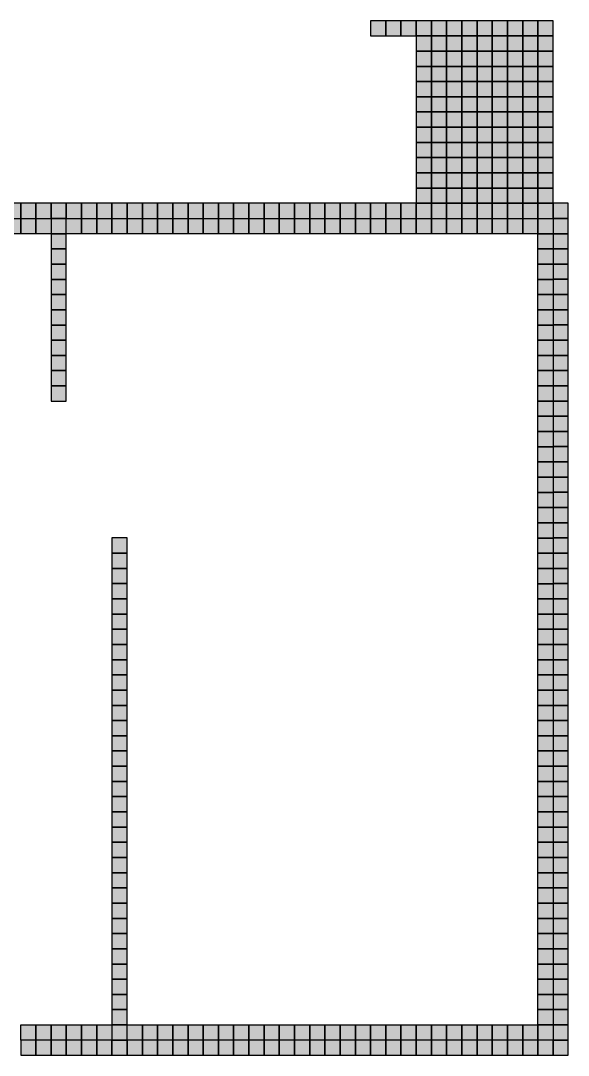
# Model space of a CAD drawing. Header units: inches. Extents: x 0.51 to 8.91, y 0.95 to 7.75.
# Drawn here: x 5.31 to 8.91, y 0.95 to 7.75 of the extents above; entities that cross this region are included whole.
import ezdxf

# ---------------------------------------------------------------- set-up
doc = ezdxf.new("R2010")
doc.units = ezdxf.units.IN
doc.header["$MEASUREMENT"] = 0
doc.layers.add('GRILLA PIXEL', color=7, linetype='Continuous')

# ---------------------------------------------------------------- blocks, each defined once
blk = doc.blocks.new('0-63-149-253-Muro fichas extremo')
at = {"layer": 'GRILLA PIXEL', "true_color": 0x3f95fd}
h = blk.add_hatch(color=153, dxfattribs=at)
h.dxf.hatch_style = 1
h.paths.add_polyline_path([(0, 0), (-0.1, 0), (-0.1, -0.1), (0, -0.1)])
blk.add_lwpolyline([(-0.1, 0), (-0.1, -0.1), (0, -0.1), (0, 0)], close=True)
blk = doc.blocks.new('0-255-255-31-Muro alto')
at = {"layer": 'GRILLA PIXEL', "true_color": 0xffff1f}
h = blk.add_hatch(color=2, dxfattribs=at)
h.dxf.hatch_style = 1
h.paths.add_polyline_path([(0, 0), (-0.1, 0), (-0.1, -0.1), (0, -0.1)])
blk.add_lwpolyline([(-0.1, 0), (-0.1, -0.1), (0, -0.1), (0, 0)], close=True)
blk = doc.blocks.new('1-125-217-63-auxiliar  ingresos')
at = {"layer": 'GRILLA PIXEL', "true_color": 0x7dd93f}
h = blk.add_hatch(color=83, dxfattribs=at)
h.dxf.hatch_style = 1
h.paths.add_polyline_path([(0, 0), (-0.1, 0), (-0.1, -0.1), (0, -0.1)])
blk.add_lwpolyline([(-0.1, 0), (-0.1, -0.1), (0, -0.1), (0, 0)], close=True)
blk = doc.blocks.new('0-255-31-255-Puerta ingreso')
at = {"layer": 'GRILLA PIXEL', "true_color": 0xff1fff}
h = blk.add_hatch(color=6, dxfattribs=at)
h.dxf.hatch_style = 1
h.paths.add_polyline_path([(0, 0), (-0.1, 0), (-0.1, -0.1), (0, -0.1)])
blk.add_lwpolyline([(-0.1, 0), (-0.1, -0.1), (0, -0.1), (0, 0)], close=True)
blk = doc.blocks.new('0-5-68-255-Muro inicio conexion')
at = {"layer": 'GRILLA PIXEL', "true_color": 0x0544ff}
h = blk.add_hatch(color=160, dxfattribs=at)
h.dxf.hatch_style = 1
h.paths.add_polyline_path([(0, 0), (-0.1, 0), (-0.1, -0.1), (0, -0.1)])
blk.add_lwpolyline([(-0.1, 0), (-0.1, -0.1), (0, -0.1), (0, 0)], close=True)
blk = doc.blocks.new('1-61-61-62-auxiliar ubicacion inicial')
at = {"layer": 'GRILLA PIXEL', "true_color": 0x3d3d3e}
h = blk.add_hatch(color=250, dxfattribs=at)
h.dxf.hatch_style = 1
h.paths.add_polyline_path([(0, 0), (-0.1, 0), (-0.1, -0.1), (0, -0.1)])
blk.add_lwpolyline([(-0.1, 0), (-0.1, -0.1), (0, -0.1), (0, 0)], close=True)
blk = doc.blocks.new('0-203-204-205-Ventana principal')
at = {"layer": 'GRILLA PIXEL', "true_color": 0xcbcccd}
h = blk.add_hatch(color=254, dxfattribs=at)
h.dxf.hatch_style = 1
h.paths.add_polyline_path([(0, 0), (-0.1, 0), (-0.1, -0.1), (0, -0.1)])
blk.add_lwpolyline([(-0.1, 0), (-0.1, -0.1), (0, -0.1), (0, 0)], close=True)
blk = doc.blocks.new('0-0-28-112-Muro auxiliar fichas esquinas')
at = {"layer": 'GRILLA PIXEL', "true_color": 0x001c70}
h = blk.add_hatch(color=166, dxfattribs=at)
h.dxf.hatch_style = 1
h.paths.add_polyline_path([(0, 0), (-0.1, 0), (-0.1, -0.1), (0, -0.1)])
blk.add_lwpolyline([(-0.1, 0), (-0.1, -0.1), (0, -0.1), (0, 0)], close=True)
blk = doc.blocks.new('1-99-100-102-auxiliar lado interno')
at = {"lineweight": 70, "true_color": 0x636466}
h = blk.add_hatch(color=251, dxfattribs=at)
h.dxf.hatch_style = 1
h.paths.add_polyline_path([(-0.1, -0.1), (-0.1, 0), (0, 0), (0, -0.1)])
blk.add_lwpolyline([(0, 0), (0, -0.1), (-0.1, -0.1), (-0.1, 0)], close=True)
blk = doc.blocks.new('pixel extremo ventana')
h = blk.add_hatch(color=136)
h.dxf.hatch_style = 1
h.paths.add_polyline_path([(0, 0), (-0.1, 0), (-0.1, -0.1), (0, -0.1)])
blk.add_lwpolyline([(-0.1, 0), (-0.1, -0.1), (0, -0.1), (0, 0)], close=True)

msp = doc.modelspace()

# ---------------------------------------------------------------- block references
for name, p in [('1-61-61-62-auxiliar ubicacion inicial', (7.7061, 7.7464)), ('1-61-61-62-auxiliar ubicacion inicial', (7.8061, 7.7464)), ('1-61-61-62-auxiliar ubicacion inicial', (7.9061, 7.7464)), ('1-125-217-63-auxiliar  ingresos', (8.0061, 7.7464)), ('1-125-217-63-auxiliar  ingresos', (8.1061, 7.7464)), ('1-125-217-63-auxiliar  ingresos', (8.2061, 7.7464)), ('1-125-217-63-auxiliar  ingresos', (8.3061, 7.7464)), ('1-125-217-63-auxiliar  ingresos', (8.4061, 7.7464)), ('1-125-217-63-auxiliar  ingresos', (8.5061, 7.7464)), ('1-125-217-63-auxiliar  ingresos', (8.6061, 7.7464)), ('1-125-217-63-auxiliar  ingresos', (8.7061, 7.7464)), ('1-125-217-63-auxiliar  ingresos', (8.8061, 7.7464)), ('1-125-217-63-auxiliar  ingresos', (8.0061, 7.6464)), ('1-125-217-63-auxiliar  ingresos', (8.1061, 7.6464)), ('1-125-217-63-auxiliar  ingresos', (8.2061, 7.6464)), ('1-125-217-63-auxiliar  ingresos', (8.3061, 7.6464)), ('1-125-217-63-auxiliar  ingresos', (8.4061, 7.6464)), ('1-125-217-63-auxiliar  ingresos', (8.5061, 7.6464)), ('1-125-217-63-auxiliar  ingresos', (8.6061, 7.6464)), ('1-125-217-63-auxiliar  ingresos', (8.7061, 7.6464)), ('1-125-217-63-auxiliar  ingresos', (8.8061, 7.6464)), ('1-125-217-63-auxiliar  ingresos', (8.0061, 7.5464)), ('1-125-217-63-auxiliar  ingresos', (8.1061, 7.5464)), ('1-125-217-63-auxiliar  ingresos', (8.2061, 7.5464)), ('1-125-217-63-auxiliar  ingresos', (8.3061, 7.5464)), ('1-125-217-63-auxiliar  ingresos', (8.4061, 7.5464)), ('1-125-217-63-auxiliar  ingresos', (8.5061, 7.5464)), ('1-125-217-63-auxiliar  ingresos', (8.6061, 7.5464)), ('1-125-217-63-auxiliar  ingresos', (8.7061, 7.5464)), ('1-125-217-63-auxiliar  ingresos', (8.8061, 7.5464)), ('1-125-217-63-auxiliar  ingresos', (8.0061, 7.4464)), ('1-125-217-63-auxiliar  ingresos', (8.1061, 7.4464)), ('1-125-217-63-auxiliar  ingresos', (8.2061, 7.4464)), ('1-125-217-63-auxiliar  ingresos', (8.3061, 7.4464)), ('1-125-217-63-auxiliar  ingresos', (8.4061, 7.4464)), ('1-125-217-63-auxiliar  ingresos', (8.5061, 7.4464)), ('1-125-217-63-auxiliar  ingresos', (8.6061, 7.4464)), ('1-125-217-63-auxiliar  ingresos', (8.7061, 7.4464)), ('1-125-217-63-auxiliar  ingresos', (8.8061, 7.4464)), ('1-125-217-63-auxiliar  ingresos', (8.0061, 7.3464)), ('1-125-217-63-auxiliar  ingresos', (8.1061, 7.3464)), ('1-125-217-63-auxiliar  ingresos', (8.2061, 7.3464)), ('1-125-217-63-auxiliar  ingresos', (8.3061, 7.3464)), ('1-125-217-63-auxiliar  ingresos', (8.4061, 7.3464)), ('1-125-217-63-auxiliar  ingresos', (8.5061, 7.3464)), ('1-125-217-63-auxiliar  ingresos', (8.6061, 7.3464)), ('1-125-217-63-auxiliar  ingresos', (8.7061, 7.3464)), ('1-125-217-63-auxiliar  ingresos', (8.8061, 7.3464)), ('1-125-217-63-auxiliar  ingresos', (8.0061, 7.2464)), ('1-125-217-63-auxiliar  ingresos', (8.1061, 7.2464)), ('1-125-217-63-auxiliar  ingresos', (8.2061, 7.2464)), ('1-125-217-63-auxiliar  ingresos', (8.3061, 7.2464)), ('1-125-217-63-auxiliar  ingresos', (8.4061, 7.2464)), ('1-125-217-63-auxiliar  ingresos', (8.5061, 7.2464)), ('1-125-217-63-auxiliar  ingresos', (8.6061, 7.2464)), ('1-125-217-63-auxiliar  ingresos', (8.7061, 7.2464)), ('1-125-217-63-auxiliar  ingresos', (8.8061, 7.2464)), ('1-125-217-63-auxiliar  ingresos', (8.0061, 7.1464)), ('1-125-217-63-auxiliar  ingresos', (8.1061, 7.1464)), ('1-125-217-63-auxiliar  ingresos', (8.2061, 7.1464)), ('1-125-217-63-auxiliar  ingresos', (8.3061, 7.1464)), ('1-125-217-63-auxiliar  ingresos', (8.4061, 7.1464)), ('1-125-217-63-auxiliar  ingresos', (8.5061, 7.1464)), ('1-125-217-63-auxiliar  ingresos', (8.6061, 7.1464)), ('1-125-217-63-auxiliar  ingresos', (8.7061, 7.1464)), ('1-125-217-63-auxiliar  ingresos', (8.8061, 7.1464)), ('1-125-217-63-auxiliar  ingresos', (8.0061, 7.0464)), ('1-125-217-63-auxiliar  ingresos', (8.1061, 7.0464)), ('1-125-217-63-auxiliar  ingresos', (8.2061, 7.0464)), ('1-125-217-63-auxiliar  ingresos', (8.3061, 7.0464)), ('1-125-217-63-auxiliar  ingresos', (8.4061, 7.0464)), ('1-125-217-63-auxiliar  ingresos', (8.5061, 7.0464)), ('1-125-217-63-auxiliar  ingresos', (8.6061, 7.0464)), ('1-125-217-63-auxiliar  ingresos', (8.7061, 7.0464)), ('1-125-217-63-auxiliar  ingresos', (8.8061, 7.0464)), ('1-125-217-63-auxiliar  ingresos', (8.0061, 6.9464)), ('1-125-217-63-auxiliar  ingresos', (8.1061, 6.9464)), ('1-125-217-63-auxiliar  ingresos', (8.2061, 6.9464)), ('1-125-217-63-auxiliar  ingresos', (8.3061, 6.9464)), ('1-125-217-63-auxiliar  ingresos', (8.4061, 6.9464)), ('1-125-217-63-auxiliar  ingresos', (8.5061, 6.9464)), ('1-125-217-63-auxiliar  ingresos', (8.6061, 6.9464)), ('1-125-217-63-auxiliar  ingresos', (8.7061, 6.9464)), ('1-125-217-63-auxiliar  ingresos', (8.8061, 6.9464)), ('1-125-217-63-auxiliar  ingresos', (8.0061, 6.8464)), ('1-125-217-63-auxiliar  ingresos', (8.1061, 6.8464)), ('1-125-217-63-auxiliar  ingresos', (8.2061, 6.8464)), ('1-125-217-63-auxiliar  ingresos', (8.3061, 6.8464)), ('1-125-217-63-auxiliar  ingresos', (8.4061, 6.8464)), ('1-125-217-63-auxiliar  ingresos', (8.5061, 6.8464)), ('1-125-217-63-auxiliar  ingresos', (8.6061, 6.8464)), ('1-125-217-63-auxiliar  ingresos', (8.7061, 6.8464)), ('1-125-217-63-auxiliar  ingresos', (8.8061, 6.8464)), ('1-125-217-63-auxiliar  ingresos', (8.0061, 6.7464)), ('1-125-217-63-auxiliar  ingresos', (8.1061, 6.7464)), ('1-125-217-63-auxiliar  ingresos', (8.2061, 6.7464)), ('1-125-217-63-auxiliar  ingresos', (8.3061, 6.7464)), ('1-125-217-63-auxiliar  ingresos', (8.4061, 6.7464)), ('1-125-217-63-auxiliar  ingresos', (8.5061, 6.7464)), ('1-125-217-63-auxiliar  ingresos', (8.6061, 6.7464)), ('1-125-217-63-auxiliar  ingresos', (8.7061, 6.7464)), ('1-125-217-63-auxiliar  ingresos', (8.8061, 6.7464)), ('1-125-217-63-auxiliar  ingresos', (8.0061, 6.6464)), ('1-125-217-63-auxiliar  ingresos', (8.1061, 6.6464)), ('1-125-217-63-auxiliar  ingresos', (8.2061, 6.6464)), ('1-125-217-63-auxiliar  ingresos', (8.3061, 6.6464)), ('1-125-217-63-auxiliar  ingresos', (8.4061, 6.6464)), ('1-125-217-63-auxiliar  ingresos', (8.5061, 6.6464)), ('1-125-217-63-auxiliar  ingresos', (8.6061, 6.6464)), ('1-125-217-63-auxiliar  ingresos', (8.7061, 6.6464)), ('1-125-217-63-auxiliar  ingresos', (8.8061, 6.6464)), ('0-63-149-253-Muro fichas extremo', (5.3061, 6.5464)), ('0-63-149-253-Muro fichas extremo', (5.4061, 6.5464)), ('0-63-149-253-Muro fichas extremo', (5.5061, 6.5464)), ('0-63-149-253-Muro fichas extremo', (5.6061, 6.5464)), ('0-63-149-253-Muro fichas extremo', (5.7061, 6.5464)), ('0-63-149-253-Muro fichas extremo', (5.8061, 6.5464)), ('0-63-149-253-Muro fichas extremo', (5.9061, 6.5464)), ('0-63-149-253-Muro fichas extremo', (6.0061, 6.5464)), ('0-63-149-253-Muro fichas extremo', (6.1061, 6.5464)), ('0-63-149-253-Muro fichas extremo', (6.2061, 6.5464)), ('0-63-149-253-Muro fichas extremo', (6.3061, 6.5464)), ('0-63-149-253-Muro fichas extremo', (6.4061, 6.5464)), ('0-63-149-253-Muro fichas extremo', (6.5061, 6.5464)), ('0-63-149-253-Muro fichas extremo', (6.6061, 6.5464)), ('0-63-149-253-Muro fichas extremo', (6.7061, 6.5464)), ('0-63-149-253-Muro fichas extremo', (6.8061, 6.5464)), ('0-63-149-253-Muro fichas extremo', (6.9061, 6.5464)), ('0-63-149-253-Muro fichas extremo', (7.0061, 6.5464)), ('0-63-149-253-Muro fichas extremo', (7.1061, 6.5464)), ('0-63-149-253-Muro fichas extremo', (7.2061, 6.5464)), ('0-63-149-253-Muro fichas extremo', (7.3061, 6.5464)), ('0-63-149-253-Muro fichas extremo', (7.4061, 6.5464)), ('0-63-149-253-Muro fichas extremo', (7.5061, 6.5464)), ('0-63-149-253-Muro fichas extremo', (7.6061, 6.5464)), ('0-63-149-253-Muro fichas extremo', (7.7061, 6.5464)), ('0-5-68-255-Muro inicio conexion', (7.8061, 6.5464)), ('0-5-68-255-Muro inicio conexion', (7.9061, 6.5464)), ('0-255-31-255-Puerta ingreso', (8.0061, 6.5464)), ('0-255-31-255-Puerta ingreso', (8.1061, 6.5464)), ('0-255-31-255-Puerta ingreso', (8.2061, 6.5464)), ('0-255-31-255-Puerta ingreso', (8.3061, 6.5464)), ('0-255-31-255-Puerta ingreso', (8.4061, 6.5464)), ('0-255-31-255-Puerta ingreso', (8.5061, 6.5464)), ('0-255-31-255-Puerta ingreso', (8.6061, 6.5464)), ('0-255-31-255-Puerta ingreso', (8.7061, 6.5464)), ('0-255-31-255-Puerta ingreso', (8.8061, 6.5464)), ('0-5-68-255-Muro inicio conexion', (8.9061, 6.5464)), ('1-99-100-102-auxiliar lado interno', (5.3061, 6.4464)), ('1-99-100-102-auxiliar lado interno', (5.4061, 6.4464)), ('1-99-100-102-auxiliar lado interno', (5.5061, 6.4464)), ('0-255-255-31-Muro alto', (5.6061, 6.4464)), ('1-99-100-102-auxiliar lado interno', (5.7061, 6.4464)), ('1-99-100-102-auxiliar lado interno', (5.8061, 6.4464)), ('1-99-100-102-auxiliar lado interno', (5.9061, 6.4464)), ('1-99-100-102-auxiliar lado interno', (6.0061, 6.4464)), ('1-99-100-102-auxiliar lado interno', (6.1061, 6.4464)), ('1-99-100-102-auxiliar lado interno', (6.2061, 6.4464)), ('1-99-100-102-auxiliar lado interno', (6.3061, 6.4464)), ('1-99-100-102-auxiliar lado interno', (6.4061, 6.4464)), ('1-99-100-102-auxiliar lado interno', (6.5061, 6.4464)), ('1-99-100-102-auxiliar lado interno', (6.6061, 6.4464)), ('1-99-100-102-auxiliar lado interno', (6.7061, 6.4464)), ('1-99-100-102-auxiliar lado interno', (6.8061, 6.4464)), ('1-99-100-102-auxiliar lado interno', (6.9061, 6.4464)), ('1-99-100-102-auxiliar lado interno', (7.0061, 6.4464)), ('1-99-100-102-auxiliar lado interno', (7.1061, 6.4464)), ('1-99-100-102-auxiliar lado interno', (7.2061, 6.4464)), ('1-99-100-102-auxiliar lado interno', (7.3061, 6.4464)), ('1-99-100-102-auxiliar lado interno', (7.4061, 6.4464)), ('1-99-100-102-auxiliar lado interno', (7.5061, 6.4464)), ('1-99-100-102-auxiliar lado interno', (7.6061, 6.4464)), ('1-99-100-102-auxiliar lado interno', (7.7061, 6.4464)), ('1-99-100-102-auxiliar lado interno', (7.8061, 6.4464)), ('1-99-100-102-auxiliar lado interno', (7.9061, 6.4464)), ('1-99-100-102-auxiliar lado interno', (8.0061, 6.4464)), ('1-99-100-102-auxiliar lado interno', (8.1061, 6.4464)), ('1-99-100-102-auxiliar lado interno', (8.2061, 6.4464)), ('1-99-100-102-auxiliar lado interno', (8.3061, 6.4464)), ('1-99-100-102-auxiliar lado interno', (8.4061, 6.4464)), ('1-99-100-102-auxiliar lado interno', (8.5061, 6.4464)), ('1-99-100-102-auxiliar lado interno', (8.6061, 6.4464)), ('1-99-100-102-auxiliar lado interno', (8.7061, 6.4464)), ('1-99-100-102-auxiliar lado interno', (8.8061, 6.4464)), ('0-5-68-255-Muro inicio conexion', (8.9061, 6.4464)), ('0-255-255-31-Muro alto', (5.6061, 6.3464)), ('1-99-100-102-auxiliar lado interno', (8.8061, 6.3464)), ('0-63-149-253-Muro fichas extremo', (8.9061, 6.3464)), ('0-255-255-31-Muro alto', (5.6061, 6.2464)), ('1-99-100-102-auxiliar lado interno', (8.8061, 6.2464)), ('0-255-255-31-Muro alto', (8.9061, 6.2469)), ('0-255-255-31-Muro alto', (5.6061, 6.1464)), ('1-99-100-102-auxiliar lado interno', (8.8061, 6.1464)), ('0-255-255-31-Muro alto', (8.9061, 6.1469)), ('0-255-255-31-Muro alto', (5.6061, 6.0464)), ('1-99-100-102-auxiliar lado interno', (8.8061, 6.0464)), ('0-255-255-31-Muro alto', (8.9061, 6.0469)), ('0-255-255-31-Muro alto', (5.6061, 5.9464)), ('1-99-100-102-auxiliar lado interno', (8.8061, 5.9464)), ('0-255-255-31-Muro alto', (8.9061, 5.9469)), ('0-255-255-31-Muro alto', (5.6061, 5.8464)), ('1-99-100-102-auxiliar lado interno', (8.8061, 5.8464)), ('0-255-255-31-Muro alto', (8.9061, 5.8469)), ('0-255-255-31-Muro alto', (5.6061, 5.7464)), ('1-99-100-102-auxiliar lado interno', (8.8061, 5.7464)), ('0-255-255-31-Muro alto', (8.9061, 5.7469)), ('0-255-255-31-Muro alto', (5.6061, 5.6464)), ('1-99-100-102-auxiliar lado interno', (8.8061, 5.6464)), ('0-255-255-31-Muro alto', (8.9061, 5.6469)), ('0-255-255-31-Muro alto', (5.6061, 5.5464)), ('1-99-100-102-auxiliar lado interno', (8.8061, 5.5464)), ('0-255-255-31-Muro alto', (8.9061, 5.5469)), ('0-255-255-31-Muro alto', (5.6061, 5.4464)), ('1-99-100-102-auxiliar lado interno', (8.8061, 5.4464)), ('0-255-255-31-Muro alto', (8.9061, 5.4469)), ('0-255-255-31-Muro alto', (5.6061, 5.3464)), ('1-99-100-102-auxiliar lado interno', (8.8061, 5.3464)), ('0-255-255-31-Muro alto', (8.9061, 5.3469)), ('1-99-100-102-auxiliar lado interno', (8.8061, 5.2464)), ('0-255-255-31-Muro alto', (8.9061, 5.2469)), ('1-99-100-102-auxiliar lado interno', (8.8061, 5.1464)), ('0-255-255-31-Muro alto', (8.9061, 5.1469)), ('1-99-100-102-auxiliar lado interno', (8.8061, 5.0464)), ('0-255-255-31-Muro alto', (8.9061, 5.0469)), ('1-99-100-102-auxiliar lado interno', (8.8061, 4.9464)), ('0-255-255-31-Muro alto', (8.9061, 4.9469)), ('1-99-100-102-auxiliar lado interno', (8.8061, 4.8464)), ('0-255-255-31-Muro alto', (8.9061, 4.8469)), ('1-99-100-102-auxiliar lado interno', (8.8061, 4.7464)), ('0-255-255-31-Muro alto', (8.9061, 4.7469)), ('1-99-100-102-auxiliar lado interno', (8.8061, 4.6464)), ('0-255-255-31-Muro alto', (8.9061, 4.6469)), ('1-99-100-102-auxiliar lado interno', (8.8061, 4.5464)), ('0-255-255-31-Muro alto', (8.9061, 4.5469)), ('1-99-100-102-auxiliar lado interno', (8.8061, 4.4464)), ('0-255-255-31-Muro alto', (8.9061, 4.4469)), ('0-255-255-31-Muro alto', (6.0061, 4.3469, 0)), ('1-99-100-102-auxiliar lado interno', (8.8061, 4.3464)), ('0-255-255-31-Muro alto', (8.9061, 4.3469)), ('0-255-255-31-Muro alto', (6.0061, 4.2469, 0)), ('1-99-100-102-auxiliar lado interno', (8.8061, 4.2464)), ('0-255-255-31-Muro alto', (8.9061, 4.2469)), ('0-255-255-31-Muro alto', (6.0061, 4.1469, 0)), ('1-99-100-102-auxiliar lado interno', (8.8061, 4.1464)), ('0-255-255-31-Muro alto', (8.9061, 4.1469)), ('0-255-255-31-Muro alto', (6.0061, 4.0469, 0)), ('1-99-100-102-auxiliar lado interno', (8.8061, 4.0464)), ('0-255-255-31-Muro alto', (8.9061, 4.0469)), ('0-255-255-31-Muro alto', (6.0061, 3.9469, 0)), ('1-99-100-102-auxiliar lado interno', (8.8061, 3.9469)), ('0-255-255-31-Muro alto', (8.9061, 3.9469)), ('0-255-255-31-Muro alto', (6.0061, 3.8469, 0)), ('1-99-100-102-auxiliar lado interno', (8.8061, 3.8469)), ('0-255-255-31-Muro alto', (8.9061, 3.8469)), ('0-255-255-31-Muro alto', (6.0061, 3.7469)), ('1-99-100-102-auxiliar lado interno', (8.8061, 3.7469)), ('0-255-255-31-Muro alto', (8.9061, 3.7469, 0)), ('0-255-255-31-Muro alto', (6.0061, 3.6469)), ('1-99-100-102-auxiliar lado interno', (8.8061, 3.6469)), ('0-255-255-31-Muro alto', (8.9061, 3.6469, 0)), ('0-255-255-31-Muro alto', (6.0061, 3.5469)), ('1-99-100-102-auxiliar lado interno', (8.8061, 3.5469)), ('0-255-255-31-Muro alto', (8.9061, 3.5469, 0)), ('0-255-255-31-Muro alto', (6.0061, 3.4469)), ('1-99-100-102-auxiliar lado interno', (8.8061, 3.4469)), ('0-255-255-31-Muro alto', (8.9061, 3.4469, 0)), ('0-255-255-31-Muro alto', (6.0061, 3.3469)), ('1-99-100-102-auxiliar lado interno', (8.8061, 3.3469)), ('0-255-255-31-Muro alto', (8.9061, 3.3469, 0)), ('0-255-255-31-Muro alto', (6.0061, 3.2469)), ('1-99-100-102-auxiliar lado interno', (8.8061, 3.2469)), ('0-255-255-31-Muro alto', (8.9061, 3.2469, 0)), ('0-255-255-31-Muro alto', (6.0061, 3.1469)), ('1-99-100-102-auxiliar lado interno', (8.8061, 3.1469)), ('0-255-255-31-Muro alto', (8.9061, 3.1469, 0)), ('0-255-255-31-Muro alto', (6.0061, 3.0469)), ('1-99-100-102-auxiliar lado interno', (8.8061, 3.0469)), ('0-255-255-31-Muro alto', (8.9061, 3.0469, 0)), ('0-255-255-31-Muro alto', (6.0061, 2.9469)), ('1-99-100-102-auxiliar lado interno', (8.8061, 2.9469)), ('0-255-255-31-Muro alto', (8.9061, 2.9469, 0)), ('0-255-255-31-Muro alto', (6.0061, 2.8469)), ('1-99-100-102-auxiliar lado interno', (8.8061, 2.8469)), ('0-255-255-31-Muro alto', (8.9061, 2.8469, 0)), ('0-255-255-31-Muro alto', (6.0061, 2.7469)), ('1-99-100-102-auxiliar lado interno', (8.8061, 2.7469, 0)), ('0-255-255-31-Muro alto', (8.9061, 2.7469, 0)), ('0-255-255-31-Muro alto', (6.0061, 2.6469)), ('1-99-100-102-auxiliar lado interno', (8.8061, 2.6469, 0)), ('0-255-255-31-Muro alto', (8.9061, 2.6469, 0)), ('0-255-255-31-Muro alto', (6.0061, 2.5469)), ('1-99-100-102-auxiliar lado interno', (8.8061, 2.5469, 0)), ('0-255-255-31-Muro alto', (8.9061, 2.5469, 0)), ('0-255-255-31-Muro alto', (6.0061, 2.4469)), ('1-99-100-102-auxiliar lado interno', (8.8061, 2.4469, 0)), ('0-255-255-31-Muro alto', (8.9061, 2.4469, 0)), ('0-255-255-31-Muro alto', (6.0061, 2.3469)), ('1-99-100-102-auxiliar lado interno', (8.8061, 2.3469, 0)), ('0-255-255-31-Muro alto', (8.9061, 2.3469, 0)), ('0-255-255-31-Muro alto', (6.0061, 2.2469)), ('1-99-100-102-auxiliar lado interno', (8.8061, 2.2469, 0)), ('0-255-255-31-Muro alto', (8.9061, 2.2469, 0)), ('0-255-255-31-Muro alto', (6.0061, 2.1469)), ('1-99-100-102-auxiliar lado interno', (8.8061, 2.1469, 0)), ('0-255-255-31-Muro alto', (8.9061, 2.1469, 0)), ('0-255-255-31-Muro alto', (6.0061, 2.0469)), ('1-99-100-102-auxiliar lado interno', (8.8061, 2.0469, 0)), ('0-255-255-31-Muro alto', (8.9061, 2.0469, 0)), ('0-255-255-31-Muro alto', (6.0061, 1.9469)), ('1-99-100-102-auxiliar lado interno', (8.8061, 1.9469, 0)), ('0-255-255-31-Muro alto', (8.9061, 1.9469, 0)), ('0-255-255-31-Muro alto', (6.0061, 1.8469)), ('1-99-100-102-auxiliar lado interno', (8.8061, 1.8469, 0)), ('0-255-255-31-Muro alto', (8.9061, 1.8469, 0)), ('0-255-255-31-Muro alto', (6.0061, 1.7469)), ('1-99-100-102-auxiliar lado interno', (8.8061, 1.7469, 0)), ('0-255-255-31-Muro alto', (8.9061, 1.7469, 0)), ('0-255-255-31-Muro alto', (6.0061, 1.6469)), ('1-99-100-102-auxiliar lado interno', (8.8061, 1.6469, 0)), ('0-255-255-31-Muro alto', (8.9061, 1.6469, 0)), ('0-255-255-31-Muro alto', (6.0061, 1.5469)), ('1-99-100-102-auxiliar lado interno', (8.8061, 1.5469, 0)), ('0-255-255-31-Muro alto', (8.9061, 1.5469, 0)), ('0-255-255-31-Muro alto', (6.0061, 1.4469)), ('1-99-100-102-auxiliar lado interno', (8.8061, 1.4469, 0)), ('0-255-255-31-Muro alto', (8.9061, 1.4469, 0)), ('0-255-255-31-Muro alto', (6.0061, 1.3469)), ('1-99-100-102-auxiliar lado interno', (8.8061, 1.3469, 0)), ('0-255-255-31-Muro alto', (8.9061, 1.3469, 0)), ('0-255-255-31-Muro alto', (6.0061, 1.2469)), ('1-99-100-102-auxiliar lado interno', (8.8061, 1.2469, 0)), ('0-255-255-31-Muro alto', (8.9061, 1.2469, 0)), ('1-99-100-102-auxiliar lado interno', (5.4061, 1.1469)), ('1-99-100-102-auxiliar lado interno', (5.5061, 1.1469)), ('1-99-100-102-auxiliar lado interno', (5.6061, 1.1469)), ('1-99-100-102-auxiliar lado interno', (5.7061, 1.1469)), ('1-99-100-102-auxiliar lado interno', (5.8061, 1.1469)), ('1-99-100-102-auxiliar lado interno', (5.9061, 1.1469)), ('0-255-255-31-Muro alto', (6.0061, 1.1469)), ('1-99-100-102-auxiliar lado interno', (6.1061, 1.1469)), ('1-99-100-102-auxiliar lado interno', (6.2061, 1.1469)), ('1-99-100-102-auxiliar lado interno', (6.3061, 1.1469)), ('1-99-100-102-auxiliar lado interno', (6.4061, 1.1469)), ('1-99-100-102-auxiliar lado interno', (6.5061, 1.1469)), ('1-99-100-102-auxiliar lado interno', (6.6061, 1.1469)), ('1-99-100-102-auxiliar lado interno', (6.7061, 1.1469)), ('1-99-100-102-auxiliar lado interno', (6.8061, 1.1469)), ('1-99-100-102-auxiliar lado interno', (6.9061, 1.1469)), ('1-99-100-102-auxiliar lado interno', (7.0061, 1.1469)), ('1-99-100-102-auxiliar lado interno', (7.1061, 1.1469)), ('1-99-100-102-auxiliar lado interno', (7.2061, 1.1469)), ('1-99-100-102-auxiliar lado interno', (7.3061, 1.1469)), ('1-99-100-102-auxiliar lado interno', (7.4061, 1.1469)), ('1-99-100-102-auxiliar lado interno', (7.5061, 1.1469)), ('1-99-100-102-auxiliar lado interno', (7.6061, 1.1469)), ('1-99-100-102-auxiliar lado interno', (7.7061, 1.1469)), ('1-99-100-102-auxiliar lado interno', (7.8061, 1.1469)), ('1-99-100-102-auxiliar lado interno', (7.9061, 1.1469)), ('1-99-100-102-auxiliar lado interno', (8.0061, 1.1469)), ('1-99-100-102-auxiliar lado interno', (8.1061, 1.1469)), ('1-99-100-102-auxiliar lado interno', (8.2061, 1.1469)), ('1-99-100-102-auxiliar lado interno', (8.3061, 1.1469)), ('1-99-100-102-auxiliar lado interno', (8.4061, 1.1469)), ('1-99-100-102-auxiliar lado interno', (8.5061, 1.1469)), ('1-99-100-102-auxiliar lado interno', (8.6061, 1.1469)), ('1-99-100-102-auxiliar lado interno', (8.7061, 1.1469)), ('1-99-100-102-auxiliar lado interno', (8.8061, 1.1469)), ('0-0-28-112-Muro auxiliar fichas esquinas', (8.9061, 1.1469)), ('0-255-255-31-Muro alto', (5.4061, 1.0469)), ('0-255-255-31-Muro alto', (5.5061, 1.0469)), ('0-255-255-31-Muro alto', (5.6061, 1.0469)), ('0-255-255-31-Muro alto', (5.7061, 1.0469)), ('0-255-255-31-Muro alto', (5.8061, 1.0469)), ('0-255-255-31-Muro alto', (5.9061, 1.0469)), ('0-255-255-31-Muro alto', (6.0061, 1.0469)), ('0-255-255-31-Muro alto', (6.1061, 1.0469)), ('0-255-255-31-Muro alto', (6.2061, 1.0469)), ('pixel extremo ventana', (6.3061, 1.0469)), ('0-203-204-205-Ventana principal', (6.4061, 1.0469)), ('0-203-204-205-Ventana principal', (6.5061, 1.0469)), ('0-203-204-205-Ventana principal', (6.6061, 1.0469)), ('0-203-204-205-Ventana principal', (6.7061, 1.0469)), ('0-203-204-205-Ventana principal', (6.8061, 1.0469)), ('0-203-204-205-Ventana principal', (6.9061, 1.0469)), ('0-203-204-205-Ventana principal', (7.0061, 1.0469)), ('0-203-204-205-Ventana principal', (7.1061, 1.0469)), ('0-203-204-205-Ventana principal', (7.2061, 1.0469)), ('0-203-204-205-Ventana principal', (7.3061, 1.0469)), ('0-203-204-205-Ventana principal', (7.4061, 1.0469)), ('0-203-204-205-Ventana principal', (7.5061, 1.0469)), ('0-203-204-205-Ventana principal', (7.6061, 1.0469)), ('0-203-204-205-Ventana principal', (7.7061, 1.0469)), ('0-203-204-205-Ventana principal', (7.8061, 1.0469)), ('0-203-204-205-Ventana principal', (7.9061, 1.0469)), ('0-203-204-205-Ventana principal', (8.0061, 1.0469)), ('0-203-204-205-Ventana principal', (8.1061, 1.0469)), ('0-203-204-205-Ventana principal', (8.2061, 1.0469)), ('0-203-204-205-Ventana principal', (8.3061, 1.0469)), ('0-203-204-205-Ventana principal', (8.4061, 1.0469)), ('pixel extremo ventana', (8.5061, 1.0469)), ('0-255-255-31-Muro alto', (8.6061, 1.0469)), ('0-255-255-31-Muro alto', (8.7061, 1.0469)), ('0-255-255-31-Muro alto', (8.8061, 1.0469)), ('0-0-28-112-Muro auxiliar fichas esquinas', (8.9061, 1.0469))]:
    msp.add_blockref(name, p)

doc.saveas('drawing.dxf')
